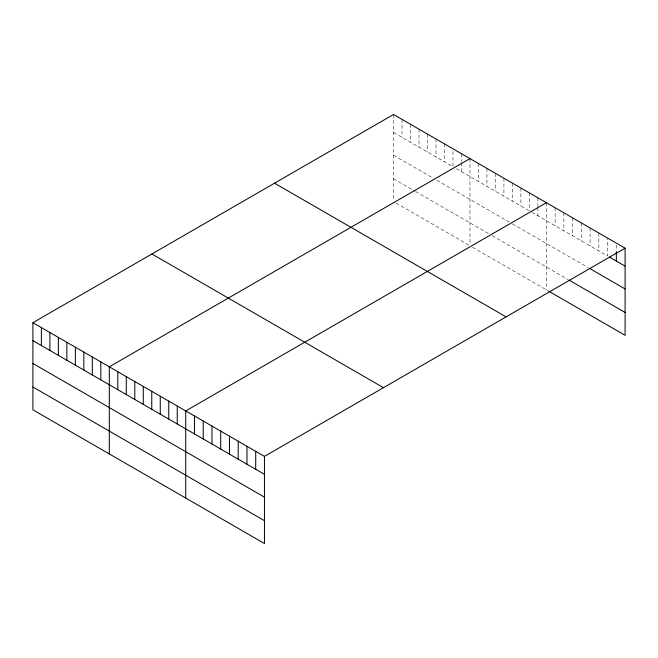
<?xml version="1.0" encoding="UTF-8"?>
<svg xmlns="http://www.w3.org/2000/svg" width="658" height="658" viewBox="0 0 658 658"><rect width="100%" height="100%" fill="white"/><g stroke="black" fill="none" stroke-linecap="round" stroke-linejoin="round"><path stroke-width="0.49" stroke-dasharray="3.29 2.47" d="M393.542 132.431L452.975 166.737L452.975 148.798M456.372 168.703L528.538 210.371M531.935 212.328L607.605 256.011L607.605 238.073M393.542 155.255L433.449 178.302M436.846 180.259L509.012 221.927M512.409 223.885L588.359 267.732M393.542 178.779L414.77 191.034M415.617 191.527L488.639 233.68M492.028 235.646L568.241 279.642M396.091 203.083L469.105 245.237M472.502 247.202L548.994 291.362M616.349 245.113L616.349 252.096M598.854 233.022L598.854 250.961M590.111 227.972L590.111 245.911M581.359 222.922L581.359 240.861M572.616 217.872L572.616 235.811M563.865 212.822L563.865 230.761M555.122 207.772L555.122 225.71M546.37 202.722L546.37 289.849M537.882 197.819L537.882 206.785M537.882 207.788L537.882 215.758M529.386 192.917L529.386 210.856M520.897 188.015L520.897 205.954M512.409 183.113L512.409 201.052M503.921 178.211L503.921 196.15M495.425 173.309L495.425 191.248M486.936 168.407L486.936 186.346M478.448 163.505L478.448 181.444M469.96 158.603L469.96 244.776M461.464 153.701L461.464 161.671M461.464 162.674L461.464 171.639M444.487 143.896L444.487 161.835M435.991 138.994L435.991 156.941M427.503 134.092L427.503 152.039M419.014 129.19L419.014 147.137M410.526 124.288L410.526 142.235M402.03 119.386L402.03 137.333M393.542 114.484L393.542 200.657"/><path stroke-width="0.99" d="M32.9 322.7L264.458 456.389L264.458 543.516L32.9 409.827L32.9 322.7L393.542 114.484L625.1 248.173L625.1 335.3L548.994 291.362M469.96 158.603L109.31 366.819L109.31 453.946M546.37 202.722L185.729 410.937L185.729 498.065M264.458 456.389L625.1 248.173M609.357 257.023L625.1 266.12M590.111 268.744L625.1 288.944M569.112 280.144L625.1 312.468M274.534 183.195L506.084 316.885M151.916 253.988L383.466 387.677M32.9 340.647L264.458 474.328M32.9 363.471L264.458 497.16M32.9 386.994L264.458 520.684M616.349 252.096L616.349 261.07M255.707 451.339L255.707 469.277M246.964 446.288L246.964 464.227M238.212 441.238L238.212 459.177M229.469 436.188L229.469 454.127M220.718 431.138L220.718 449.077M211.975 426.088L211.975 444.027M203.223 421.038L203.223 438.976M194.472 415.988L194.472 433.926M177.241 406.035L177.241 423.974M168.744 401.133L168.744 419.072M160.256 396.231L160.256 414.17M151.768 391.329L151.768 409.268M143.279 386.427L143.279 404.366M134.783 381.525L134.783 399.464M126.295 376.623L126.295 394.561M117.807 371.721L117.807 389.659M100.822 361.916L100.822 379.855M92.334 357.014L92.334 374.953M83.846 352.112L83.846 370.051M75.349 347.21L75.349 365.149M66.861 342.308L66.861 360.247M58.373 337.406L58.373 355.345M49.885 332.504L49.885 350.443M41.388 327.602L41.388 345.54"/></g></svg>
